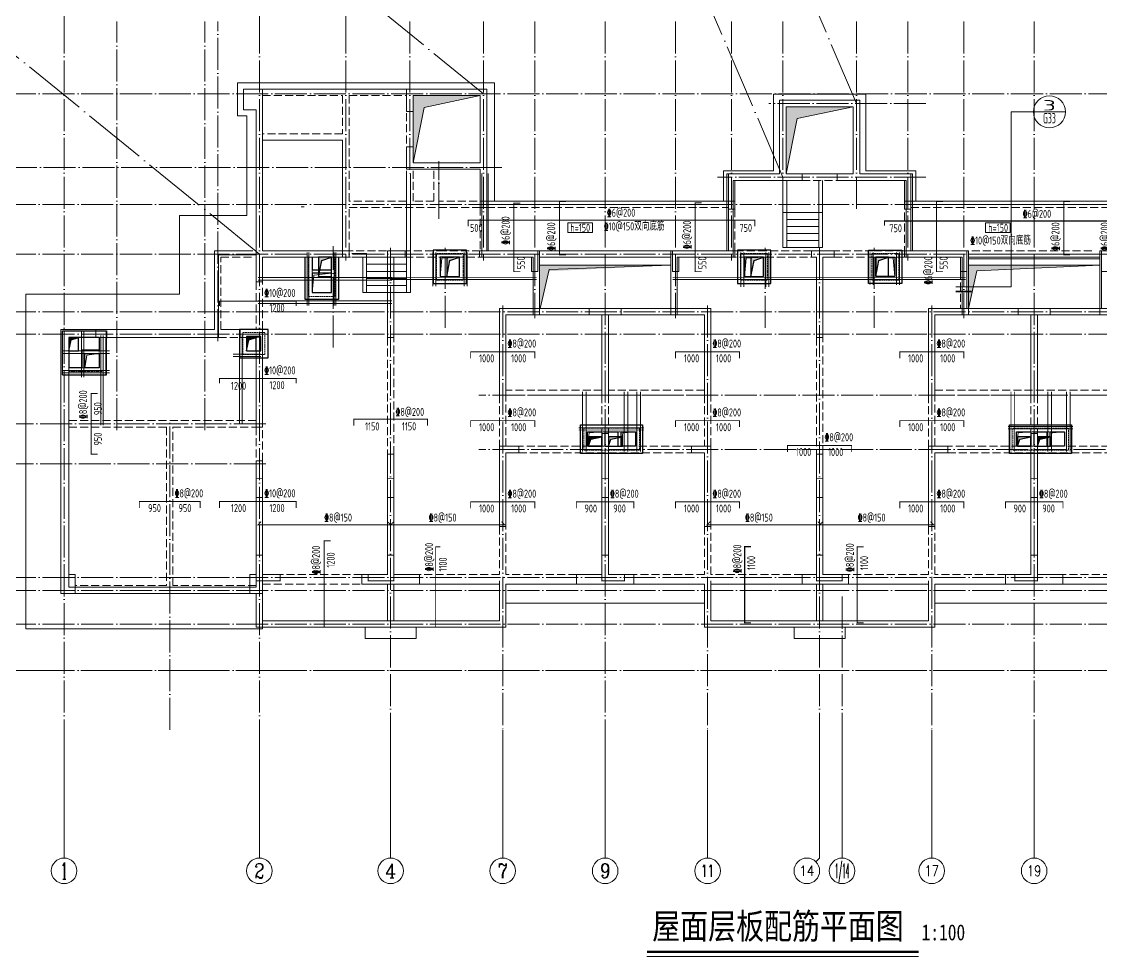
# Model space of a CAD drawing. Extents: x -129922 to 1190196, y -520662 to 139923.
# Drawn here: x 585409 to 619136, y -445235 to -416057 of the extents above; entities that cross this region are included whole.
import ezdxf
from ezdxf.enums import TextEntityAlignment as Align

# ---------------------------------------------------------------- set-up
doc = ezdxf.new("R2010")
doc.units = 0
doc.header["$LTSCALE"] = 1000
doc.header["$MEASUREMENT"] = 0
doc.linetypes.add('DASH', pattern=[0.35, 0.25, -0.1])
doc.linetypes.add('DOTE', pattern=[2.42, 2, -0.2, 0.02, -0.2])
for name, color, linetype, lineweight in [('A-平面-屋面线', 40, 'Continuous', 30), ('A-平面-楼梯电梯、台阶坡道', 2, 'Continuous', 15), ('A-平面-楼梯电梯、台阶坡道$J6-屋面层平面图-4', 2, 'Continuous', 15), ('A-平面-虚线', 8, 'DASH', 15), ('A-标注-轴号', 3, 'Continuous', 15), ('A-标注-轴号文字', 7, 'Continuous', 15), ('A-立面-看线', 8, 'Continuous', 9), ('A-轴线-塔楼', 1, 'DOTE', 9), ('A-轴线-隔墙', 41, 'DOTE', 9), ('S-墙柱-COLU', 50, 'Continuous', 20), ('S-墙柱-WALL', 6, 'Continuous', 20), ('S-大样-DIM', 3, 'Continuous', 20), ('S-板-BEAM', 4, 'DASH', 20), ('S-板-BEAM-CON', 2, 'Continuous', 20), ('S-板-大样索引', 3, 'Continuous', 20), ('S-板-文字', 7, 'Continuous', 20), ('S-板-板厚', 191, 'Continuous', 20), ('S-板-板面填充', 251, 'Continuous', 20), ('S-板-楼板正筋', 107, 'Continuous', 20), ('S-板-楼板正筋文字', 107, 'Continuous', 20), ('S-板-楼板负筋', 1, 'Continuous', 20), ('S-板-楼板负筋文字', 7, 'Continuous', 20), ('S-板-模板线条', 140, 'Continuous', 20), ('S-板-洞口边线', 211, 'Continuous', 20), ('S-轴网-轴线', 1, 'DOTE', 9), ('S-通用-TEXT', 7, 'Continuous', 20)]:
    doc.layers.add(name, color=color, linetype=linetype, lineweight=lineweight)
doc.layers.add('HOLE', color=5, linetype='Continuous')
doc.layers.add('HOLE_HATCH', color=9, linetype='Continuous')
doc.styles.add('_TCH_AXIS', font='COMPLEX.shx', dxfattribs={"bigfont": 'hztxt.shx'})
doc.styles.add('COMPLEX', font='COMPLEX')
doc.styles.add('TSSD_Rein', font='tssdeng.shx', dxfattribs={"width": 0.7, "bigfont": 'hztxt.shx'})
doc.styles.add('黑体', font='', dxfattribs={"width": 0.8})
doc.styles.get('黑体').set_extended_font_data('SimHei')

# ---------------------------------------------------------------- blocks, each defined once
blk = doc.blocks.new('sgfhgfjhg')
at = {"layer": 'S-墙柱-WALL'}
for points in [[(6293713, -1484557), (6293713, -1489927), (6293913, -1489927), (6293913, -1489157), (6296613, -1489157), (6296613, -1488957), (6296513, -1488957), (6296513, -1488957), (6293913, -1488957), (6293913, -1483907), (6293313, -1483907), (6293313, -1484557)], [(6298413, -1484607), (6298613, -1484607), (6298613, -1484107), (6300713, -1484107), (6300713, -1486207), (6298613, -1486207), (6298613, -1485707), (6298413, -1485707), (6298413, -1486407), (6300713, -1486407), (6300713, -1487607), (6300913, -1487607), (6300913, -1483907), (6298413, -1483907)], [(6310063, -1484257), (6310063, -1486557), (6308463, -1486557), (6308463, -1487657), (6308663, -1487657), (6308663, -1486757), (6310763, -1486757), (6310763, -1486557), (6310263, -1486557), (6310263, -1484457), (6312363, -1484457), (6312363, -1486557), (6311863, -1486557), (6311863, -1486757), (6313963, -1486757), (6313963, -1487657), (6314163, -1487657), (6314163, -1486557), (6312563, -1486557), (6312563, -1484257)], [(6298363, -1488957), (6297813, -1488957), (6297813, -1491657), (6298013, -1491657), (6298013, -1489157), (6298363, -1489157)], [(6302313, -1489597), (6302513, -1489597), (6302513, -1488957), (6300688, -1488957), (6300688, -1489157), (6302313, -1489157)], [(6306713, -1489597), (6306913, -1489597), (6306913, -1489157), (6308663, -1489157), (6308663, -1488957), (6306713, -1488957)], [(6311063, -1488957), (6311063, -1489157), (6311213, -1489157), (6311213, -1491657), (6311413, -1491657), (6311413, -1489157), (6311763, -1489157), (6311763, -1488957)], [(6315913, -1489597), (6315713, -1489597), (6315713, -1489157), (6313963, -1489157), (6313963, -1488957), (6315913, -1488957)], [(6320313, -1489597), (6320113, -1489597), (6320113, -1488957), (6321938, -1488957), (6321938, -1489157), (6320313, -1489157)], [(6301313, -1493457), (6301513, -1493457), (6301513, -1490957), (6302563, -1490957), (6302563, -1490757), (6301313, -1490757)], [(6304113, -1490757), (6304113, -1490957), (6304513, -1490957), (6304513, -1493457), (6304713, -1493457), (6304713, -1490957), (6305113, -1490957), (6305113, -1490757)], [(6307713, -1493457), (6307913, -1493457), (6307913, -1490757), (6306663, -1490757), (6306663, -1490957), (6307713, -1490957)], [(6314913, -1493457), (6314713, -1493457), (6314713, -1490757), (6315963, -1490757), (6315963, -1490957), (6314913, -1490957)], [(6318513, -1490757), (6318513, -1490957), (6318113, -1490957), (6318113, -1493457), (6317913, -1493457), (6317913, -1490957), (6317513, -1490957), (6317513, -1490757)], [(6321313, -1493457), (6321113, -1493457), (6321113, -1490957), (6320063, -1490957), (6320063, -1490757), (6321313, -1490757)], [(6288703, -1491407), (6287613, -1491407), (6287613, -1499657), (6288063, -1499657), (6288063, -1499057), (6287863, -1499057), (6287863, -1491657), (6288703, -1491657)], [(6293713, -1494457), (6293913, -1494457), (6293913, -1491407), (6293213, -1491407), (6293213, -1491657), (6293713, -1491657)], [(6304513, -1494657), (6304713, -1494657), (6304713, -1499057), (6305513, -1499057), (6305513, -1499357), (6303713, -1499357), (6303713, -1499057), (6304513, -1499057)], [(6318113, -1494657), (6317913, -1494657), (6317913, -1499057), (6317113, -1499057), (6317113, -1499357), (6318913, -1499357), (6318913, -1499057), (6318113, -1499057)], [(6301313, -1497557), (6301513, -1497557), (6301513, -1495257), (6301913, -1495257), (6301913, -1495057), (6301313, -1495057)], [(6307313, -1495057), (6307313, -1495257), (6307713, -1495257), (6307713, -1497557), (6307913, -1497557), (6307913, -1495057)], [(6315313, -1495057), (6315313, -1495257), (6314913, -1495257), (6314913, -1497557), (6314713, -1497557), (6314713, -1495057)], [(6297813, -1495307), (6297813, -1499057), (6297013, -1499057), (6297013, -1499357), (6298813, -1499357), (6298813, -1499057), (6298013, -1499057), (6298013, -1495307)], [(6311213, -1495307), (6311213, -1499057), (6310763, -1499057), (6310763, -1499357), (6312213, -1499357), (6312213, -1499057), (6311413, -1499057), (6311413, -1495307)], [(6293713, -1495507), (6293713, -1499057), (6293513, -1499057), (6293513, -1499657), (6293913, -1499657), (6293913, -1495507)]]:
    blk.add_lwpolyline(points, close=True, dxfattribs=at)
blk = doc.blocks.new('dsjhgkjhgk')
at = {"layer": 'S-板-BEAM'}
for p, q in [((6594991, -1595604), (6597491, -1595604)), ((6597491, -1595402), (6597491, -1595404)), ((6597491, -1595604), (6597491, -1596804)), ((6597691, -1595404), (6597691, -1595402)), ((6597691, -1595604), (6599491, -1595604)), ((6597691, -1596904), (6597691, -1595604)), ((6599491, -1596154), (6599491, -1597254)), ((6597491, -1596804), (6594991, -1596804)), ((6597691, -1598904), (6597691, -1596904)), ((6599491, -1597954), (6599491, -1598904)), ((6599691, -1598904), (6599691, -1597954)), ((6600341, -1597954), (6600341, -1598904)), ((6600491, -1598904), (6600491, -1597954)), ((6611841, -1598254), (6612941, -1598254)), ((6599491, -1598904), (6597691, -1598904)), ((6600341, -1598904), (6599691, -1598904)), ((6609741, -1598904), (6600491, -1598904)), ((6609741, -1600454), (6609741, -1598904)), ((6615041, -1598904), (6615041, -1600454)), ((6597691, -1599104), (6601791, -1599104)), ((6597691, -1600454), (6597691, -1599104)), ((6601791, -1599104), (6601791, -1600454)), ((6601991, -1599104), (6609541, -1599104)), ((6615241, -1599104), (6621791, -1599104)), ((6593691, -1600654), (6594691, -1600654)), ((6593691, -1602904), (6593691, -1600654)), ((6597491, -1600654), (6598866, -1600654)), ((6598866, -1600454), (6597691, -1600454)), ((6600666, -1600454), (6599441, -1600454)), ((6599441, -1600654), (6600666, -1600654)), ((6601791, -1600454), (6600666, -1600454)), ((6600666, -1600654), (6601991, -1600654)), ((6607741, -1600454), (6603641, -1600454)), ((6609541, -1600654), (6610708, -1600654)), ((6610716, -1600454), (6609741, -1600454)), ((6610708, -1600654), (6612141, -1600654)), ((6612141, -1600454), (6610716, -1600454)), ((6614066, -1600454), (6612841, -1600454)), ((6612841, -1600654), (6614066, -1600654)), ((6615041, -1600454), (6614066, -1600454)), ((6614066, -1600654), (6615241, -1600654)), ((6620891, -1600454), (6617041, -1600454)), ((6616791, -1601094), (6616791, -1602254)), ((6594791, -1601424), (6594791, -1602904)), ((6594991, -1602904), (6594991, -1601424)), ((6603641, -1602454), (6605191, -1602454)), ((6606191, -1602454), (6607741, -1602454)), ((6616791, -1602454), (6618591, -1602454)), ((6619591, -1602454), (6621391, -1602454)), ((6589781, -1603154), (6590466, -1603154)), ((6590466, -1603154), (6594291, -1603154)), ((6598891, -1603154), (6598891, -1606804)), ((6599091, -1606804), (6599091, -1603154)), ((6612291, -1603154), (6612291, -1606804)), ((6612491, -1606804), (6612491, -1603154)), ((6602391, -1604954), (6602391, -1606554)), ((6605591, -1604804), (6602591, -1604804)), ((6602591, -1604954), (6605591, -1604954)), ((6602591, -1606554), (6602591, -1604954)), ((6605591, -1604954), (6605591, -1606154)), ((6608791, -1604804), (6605791, -1604804)), ((6605791, -1604954), (6605791, -1606154)), ((6605791, -1604954), (6608791, -1604954)), ((6608791, -1604954), (6608791, -1606554)), ((6608991, -1606554), (6608991, -1604954)), ((6615791, -1604954), (6615791, -1606554)), ((6622191, -1604804), (6615991, -1604804)), ((6615991, -1604954), (6618991, -1604954)), ((6615991, -1606554), (6615991, -1604954)), ((6618991, -1604954), (6618991, -1606154)), ((6619191, -1604954), (6619191, -1606154)), ((6619191, -1604954), (6622191, -1604954)), ((6594791, -1605754), (6588941, -1605754)), ((6588941, -1605954), (6591991, -1605954)), ((6591991, -1605954), (6591991, -1610904)), ((6592191, -1605954), (6594791, -1605954)), ((6592191, -1610904), (6592191, -1605954)), ((6594791, -1605954), (6594791, -1607004)), ((6594991, -1607004), (6594991, -1605954)), ((6608391, -1606554), (6602991, -1606554)), ((6602991, -1606754), (6608391, -1606754)), ((6621791, -1606554), (6616391, -1606554)), ((6616391, -1606754), (6621791, -1606754)), ((6602391, -1609054), (6602391, -1610554)), ((6602591, -1610554), (6602591, -1609054)), ((6608791, -1609054), (6608791, -1610554)), ((6608991, -1610554), (6608991, -1609054)), ((6615791, -1609054), (6615791, -1610554)), ((6615991, -1610554), (6615991, -1609054)), ((6598091, -1610554), (6594991, -1610554)), ((6602391, -1610554), (6599891, -1610554)), ((6604791, -1610554), (6602591, -1610554)), ((6608791, -1610554), (6606591, -1610554)), ((6611841, -1610554), (6608991, -1610554)), ((6615791, -1610554), (6613291, -1610554)), ((6618191, -1610554), (6615991, -1610554)), ((6622191, -1610554), (6619991, -1610554)), ((6591991, -1610904), (6589141, -1610904)), ((6594791, -1610904), (6592191, -1610904)), ((6594991, -1610854), (6598091, -1610854)), ((6602391, -1610854), (6602391, -1612004))]:
    blk.add_line(p, q, dxfattribs=at)
at = {"layer": 'S-板-BEAM-CON'}
for p, q in [((6597691, -1595402), (6595006, -1595402)), ((6599491, -1595404), (6597491, -1595404)), ((6599691, -1597254), (6599691, -1596154)), ((6594991, -1597004), (6597491, -1597004)), ((6597491, -1597004), (6597491, -1600654)), ((6612941, -1598054), (6611841, -1598054)), ((6621991, -1598904), (6615041, -1598904)), ((6601991, -1600454), (6601991, -1599104)), ((6609541, -1599104), (6609541, -1600454)), ((6615241, -1600454), (6615241, -1599104)), ((6594691, -1600454), (6593491, -1600454)), ((6593491, -1600454), (6593491, -1602904)), ((6603641, -1600654), (6607741, -1600654)), ((6617041, -1600704), (6621141, -1600704)), ((6616991, -1602254), (6616991, -1601094)), ((6621191, -1601094), (6621191, -1602254)), ((6618591, -1602254), (6616991, -1602254)), ((6621191, -1602254), (6619591, -1602254)), ((6590466, -1602904), (6589781, -1602904)), ((6593491, -1602904), (6590466, -1602904)), ((6594291, -1602904), (6593691, -1602904)), ((6598891, -1610854), (6598891, -1612004)), ((6599091, -1612004), (6599091, -1610854)), ((6599891, -1610854), (6602391, -1610854)), ((6602591, -1610854), (6604791, -1610854)), ((6602591, -1612204), (6602591, -1610854)), ((6606591, -1610854), (6608791, -1610854)), ((6608791, -1610854), (6608791, -1612204)), ((6608991, -1610854), (6611841, -1610854)), ((6608991, -1612004), (6608991, -1610854)), ((6612291, -1610854), (6612291, -1612004)), ((6612491, -1612004), (6612491, -1610854)), ((6613291, -1610854), (6615791, -1610854)), ((6615791, -1610854), (6615791, -1612004)), ((6615991, -1610854), (6618191, -1610854)), ((6615991, -1612204), (6615991, -1610854)), ((6619991, -1610854), (6622191, -1610854)), ((6589141, -1611154), (6592091, -1611154)), ((6592091, -1611154), (6594791, -1611154)), ((6594791, -1611154), (6594791, -1612204)), ((6594991, -1612004), (6594991, -1611154)), ((6598891, -1612004), (6594991, -1612004)), ((6602391, -1612004), (6599091, -1612004)), ((6612291, -1612004), (6608991, -1612004)), ((6615791, -1612004), (6612491, -1612004)), ((6594791, -1612204), (6602591, -1612204)), ((6608791, -1612204), (6615991, -1612204))]:
    blk.add_line(p, q, dxfattribs=at)
at = {"layer": 'S-板-模板线条'}
for p, q in [((6601841, -1600654), (6601841, -1598044)), ((6602041, -1598044), (6602041, -1600454)), ((6602041, -1600454), (6602041, -1598054)), ((6609491, -1598054), (6611051, -1598054)), ((6609491, -1600454), (6609491, -1598054)), ((6609691, -1598254), (6611051, -1598254)), ((6609691, -1600654), (6609691, -1598254)), ((6615291, -1598054), (6613731, -1598054)), ((6615091, -1598254), (6613731, -1598254)), ((6615091, -1600654), (6615091, -1598254)), ((6615291, -1600454), (6615291, -1598054)), ((6602041, -1598904), (6609491, -1598904)), ((6615291, -1598904), (6621701, -1598904)), ((6601841, -1599104), (6601841, -1600654)), ((6602041, -1599004), (6609491, -1599004)), ((6615291, -1599004), (6621741, -1599004)), ((6592391, -1599354), (6592391, -1601804)), ((6594501, -1599354), (6592391, -1599354)), ((6593611, -1600574), (6593611, -1603154)), ((6594790, -1600574), (6593611, -1600574)), ((6601841, -1600654), (6603441, -1600654)), ((6601991, -1600454), (6603641, -1600454)), ((6603441, -1600654), (6603441, -1602454)), ((6607741, -1600454), (6603641, -1600454)), ((6603641, -1600454), (6603641, -1602254)), ((6607741, -1600654), (6603641, -1600654)), ((6607741, -1600454), (6609491, -1600454)), ((6607741, -1602254), (6607741, -1600454)), ((6607941, -1600654), (6609691, -1600654)), ((6607941, -1602454), (6607941, -1600654)), ((6616841, -1600654), (6615091, -1600654)), ((6617041, -1600454), (6615291, -1600454)), ((6616841, -1602454), (6616841, -1600654)), ((6617041, -1602254), (6617041, -1600454)), ((6617041, -1600554), (6621141, -1600554)), ((6617041, -1600654), (6621141, -1600654)), ((6621141, -1600454), (6621141, -1602254)), ((6621791, -1600454), (6621141, -1600454)), ((6607741, -1600904), (6603641, -1600904)), ((6617041, -1600904), (6621141, -1600904)), ((6587591, -1601804), (6587591, -1612254)), ((6592391, -1601804), (6587591, -1601804)), ((6603641, -1602254), (6607741, -1602254)), ((6621141, -1602254), (6617041, -1602254)), ((6603441, -1602454), (6607941, -1602454)), ((6621341, -1602454), (6616841, -1602454)), ((6588941, -1603154), (6588941, -1603414)), ((6593611, -1603154), (6588941, -1603154)), ((6588941, -1604274), (6588941, -1610954)), ((6594791, -1610954), (6594791, -1610754)), ((6594991, -1611154), (6594991, -1610754)), ((6602391, -1612004), (6602391, -1610754)), ((6608991, -1612004), (6608991, -1610754)), ((6615791, -1610754), (6615791, -1612004)), ((6588941, -1610954), (6594791, -1610954)), ((6594991, -1611154), (6594991, -1612004)), ((6608791, -1611454), (6602591, -1611454)), ((6602591, -1612204), (6602591, -1611454)), ((6608791, -1612204), (6608791, -1611454)), ((6615991, -1611454), (6615991, -1612204)), ((6622191, -1611454), (6615991, -1611454)), ((6594991, -1612004), (6594991, -1612204)), ((6594991, -1612004), (6602391, -1612004)), ((6615791, -1612004), (6608991, -1612004)), ((6587591, -1612254), (6594991, -1612254)), ((6594991, -1612204), (6602491, -1612204)), ((6602491, -1612204), (6602591, -1612204)), ((6608891, -1612204), (6608791, -1612204)), ((6615991, -1612204), (6608891, -1612204))]:
    blk.add_line(p, q, dxfattribs=at)
for points in [[(6594501, -1599354), (6594501, -1596244), (6594211, -1596244), (6594211, -1595214), (6602231, -1595214), (6602231, -1598904)], [(6609391, -1598904), (6609391, -1597954), (6610951, -1597954), (6610951, -1595564), (6613831, -1595564), (6613831, -1597954), (6615391, -1597954), (6615391, -1598904)], [(6594991, -1612254), (6594991, -1612204)]]:
    blk.add_lwpolyline(points, dxfattribs=at)
for points in [[(6598191, -1612204), (6599791, -1612204), (6599791, -1612554), (6598191, -1612554)], [(6611591, -1612204), (6613191, -1612204), (6613191, -1612554), (6611591, -1612554)]]:
    blk.add_lwpolyline(points, close=True, dxfattribs=at)
blk = doc.blocks.new('_AXISO')
blk.add_circle((0, 0), 0.5)
at = {"layer": 'S-板-文字', "style": 'COMPLEX', "width": 1.041667}
blk.add_attdef('A', text='', height=0.56, dxfattribs=at).set_placement((-0.25, -0.28), (0.25, -0.28), align=Align.FIT)
blk = doc.blocks.new('ZHOUWANG3')
at = {"layer": 'A-标注-轴号'}
for p, q in [((88652, 248942), (88652, 252942)), ((94752, 248942), (94752, 252942)), ((97452, 248942), (97452, 252942)), ((88652, 226834), (88652, 222834)), ((94752, 226834), (94752, 222834)), ((98852, 226834), (98852, 222834)), ((102352, 226834), (102352, 222834)), ((105552, 226834), (105552, 222834)), ((108752, 226834), (108752, 222834)), ((112252, 226834), (112252, 222834)), ((112952, 226834), (112952, 222834)), ((115752, 226834), (115752, 222834)), ((118952, 226834), (118952, 222834)), ((112135, 222716), (112252, 222834))]:
    blk.add_line(p, q, dxfattribs=at)
at = {"layer": 'A-轴线-塔楼', "linetype": 'DOTE', "ltscale": 0.5}
for p, q in [((88652, 248942), (88652, 226834)), ((94752, 248942), (94752, 226834)), ((97452, 248942), (97452, 241486)), ((99452, 248942), (99452, 244136)), ((101752, 248942), (101752, 241486)), ((103352, 248942), (103352, 239686)), ((105552, 248942), (105552, 226834)), ((107752, 248942), (107752, 239686)), ((109502, 248942), (109502, 241486)), ((111102, 248942), (111102, 242986)), ((113402, 248942), (113402, 243076)), ((115002, 248942), (115002, 241486)), ((116752, 248942), (116752, 239686)), ((118952, 248942), (118952, 226834)), ((139798, 246686), (85362, 246686)), ((115570, 246386), (110660, 246386)), ((102322, 244386), (85362, 244386)), ((115570, 244086), (109062, 244086)), ((139798, 243236), (85362, 243236)), ((98852, 241886), (98852, 226834)), ((112252, 241886), (112252, 226834)), ((139798, 241686), (85362, 241686)), ((139798, 239886), (85362, 239886)), ((102352, 240086), (102352, 226834)), ((108752, 240086), (108752, 226834)), ((115752, 240086), (115752, 226834)), ((139798, 239186), (85362, 239186)), ((122394, 235586), (101608, 235586)), ((139798, 231586), (85362, 231586)), ((112952, 230993), (112952, 226834)), ((139798, 228686), (85362, 228686))]:
    blk.add_line(p, q, dxfattribs=at)
at = {"layer": 'A-轴线-隔墙', "ltscale": 0.5}
for p, q in [((90302, 236186), (90302, 248942)), ((93052, 236186), (93052, 248942)), ((93452, 238966), (93452, 248942)), ((100352, 242784), (100352, 244586)), ((97052, 238770), (97052, 241936)), ((100552, 239386), (100552, 241886)), ((110552, 239386), (110552, 241886)), ((113952, 239386), (113952, 241886)), ((122394, 237286), (101608, 237286)), ((91952, 226834), (91952, 236486)), ((94952, 236386), (85362, 236386)), ((94952, 235136), (85362, 235136)), ((139798, 231186), (85362, 231186)), ((139798, 230136), (85362, 230136))]:
    blk.add_line(p, q, dxfattribs=at)
at = {"layer": 'A-标注-轴号'}
ref = blk.add_blockref('_AXISO', (88652, 222434), dxfattribs=dict(at, xscale=800, yscale=800, zscale=800))
ref.add_attrib('A', '1', dxfattribs={"layer": 'A-标注-轴号文字', "height": 515, "style": '_TCH_AXIS'}).set_placement((88542, 222176), (88762, 222176), align=Align.FIT)
ref = blk.add_blockref('_AXISO', (94752, 222434), dxfattribs=dict(at, xscale=800, yscale=800, zscale=800))
ref.add_attrib('A', '2', dxfattribs={"layer": 'A-标注-轴号文字', "height": 466, "style": '_TCH_AXIS'}).set_placement((94597, 222201), (94907, 222201), align=Align.FIT)
ref = blk.add_blockref('_AXISO', (98852, 222434), dxfattribs=dict(at, xscale=800, yscale=800, zscale=800))
ref.add_attrib('A', '4', dxfattribs={"layer": 'A-标注-轴号文字', "height": 445, "style": '_TCH_AXIS'}).set_placement((98682, 222211), (99022, 222211), align=Align.FIT)
ref = blk.add_blockref('_AXISO', (102352, 222434), dxfattribs=dict(at, xscale=800, yscale=800, zscale=800))
ref.add_attrib('A', '7', dxfattribs={"layer": 'A-标注-轴号文字', "height": 466, "style": '_TCH_AXIS'}).set_placement((102197, 222201), (102507, 222201), align=Align.FIT)
ref = blk.add_blockref('_AXISO', (105552, 222434), dxfattribs=dict(at, xscale=800, yscale=800, zscale=800))
ref.add_attrib('A', '9', dxfattribs={"layer": 'A-标注-轴号文字', "height": 466, "style": '_TCH_AXIS'}).set_placement((105397, 222201), (105707, 222201), align=Align.FIT)
ref = blk.add_blockref('_AXISO', (108752, 222434), dxfattribs=dict(at, xscale=800, yscale=800, zscale=800))
ref.add_attrib('A', '11', dxfattribs={"layer": 'A-标注-轴号文字', "height": 368.8, "style": '_TCH_AXIS'}).set_placement((108541, 222249), (108963, 222249), align=Align.FIT)
ref = blk.add_blockref('_AXISO', (111852, 222434), dxfattribs=dict(at, xscale=800, yscale=800, zscale=800))
ref.add_attrib('A', '14', dxfattribs={"layer": 'A-标注-轴号文字', "height": 314.1, "style": '_TCH_AXIS'}).set_placement((111620, 222277), (112084, 222277), align=Align.FIT)
ref = blk.add_blockref('_AXISO', (112952, 222434), dxfattribs=dict(at, xscale=800, yscale=800, zscale=800))
ref.add_attrib('A', '1/14', dxfattribs={"layer": 'A-标注-轴号文字', "height": 452.5, "style": '_TCH_AXIS', "width": 0.308824}).set_placement((112726, 222207), (113178, 222207), align=Align.FIT)
ref = blk.add_blockref('_AXISO', (115752, 222434), dxfattribs=dict(at, xscale=800, yscale=800, zscale=800))
ref.add_attrib('A', '17', dxfattribs={"layer": 'A-标注-轴号文字', "height": 328.4, "style": '_TCH_AXIS'}).set_placement((115525, 222269), (115979, 222269), align=Align.FIT)
ref = blk.add_blockref('_AXISO', (118952, 222434), dxfattribs=dict(at, xscale=800, yscale=800, zscale=800))
ref.add_attrib('A', '19', dxfattribs={"layer": 'A-标注-轴号文字', "height": 328.4, "style": '_TCH_AXIS'}).set_placement((118725, 222269), (119179, 222269), align=Align.FIT)
blk = doc.blocks.new('sgjhfgjhgj')
at = {"layer": 'HOLE_HATCH', "ltscale": 0.5}
for points in [[(268519, 605212), (268919, 605212), (268619, 605112), (268519, 604612)], [(272519, 605212), (272919, 605212), (272619, 605112), (272519, 604612)], [(282019, 605212), (282419, 605212), (282119, 605112), (282019, 604612)], [(285919, 605212), (286319, 605212), (286019, 605112), (285919, 604612)], [(260719, 602712), (261019, 602712), (260794, 602637), (260719, 602292)], [(266269, 602712), (266569, 602712), (266344, 602637), (266269, 602292)], [(276948, 599612), (277368, 599612), (277023, 599537), (276948, 599312)], [(277569, 599612), (278014, 599612), (277644, 599537), (277569, 599312)], [(290348, 599612), (290769, 599612), (290423, 599537), (290348, 599312)], [(290969, 599612), (291381, 599612), (291044, 599537), (290969, 599312)]]:
    blk.add_hatch(color=256, dxfattribs=at).paths.add_polyline_path(points)
at = {"layer": 'HOLE', "ltscale": 0.5}
for points in [[(268519, 604612), (268919, 604612), (268919, 605212), (268519, 605212)], [(272519, 604612), (272919, 604612), (272919, 605212), (272519, 605212)], [(282019, 604612), (282419, 604612), (282419, 605212), (282019, 605212)], [(285919, 604612), (286319, 604612), (286319, 605212), (285919, 605212)], [(260719, 602292), (261019, 602292), (261019, 602712), (260719, 602712)], [(266269, 602292), (266569, 602292), (266569, 602712), (266269, 602712)], [(276948, 599312), (277368, 599312), (277368, 599612), (276948, 599612)], [(277569, 599312), (278014, 599312), (278014, 599612), (277569, 599612)], [(290348, 599312), (290769, 599312), (290769, 599612), (290348, 599612)], [(290969, 599312), (291381, 599312), (291381, 599612), (290969, 599612)]]:
    blk.add_lwpolyline(points, close=True, dxfattribs=at)
for points in [[(268519, 604612), (268619, 605112), (268919, 605212)], [(272519, 604612), (272619, 605112), (272919, 605212)], [(282019, 604612), (282119, 605112), (282419, 605212)], [(285919, 604612), (286019, 605112), (286319, 605212)], [(260719, 602292), (260794, 602637), (261019, 602712)], [(266269, 602292), (266344, 602637), (266569, 602712)], [(276948, 599312), (277023, 599537), (277368, 599612)], [(277569, 599312), (277644, 599537), (278014, 599612)], [(290348, 599312), (290423, 599537), (290769, 599612)], [(290969, 599312), (291044, 599537), (291381, 599612)]]:
    blk.add_lwpolyline(points, dxfattribs=at)
blk = doc.blocks.new('FD6')
at = {"layer": 'A-平面-屋面线'}
for p, q in [((737450, 640921), (737450, 640521)), ((737670, 641121), (737670, 640901)), ((737670, 639751), (737670, 640901)), ((737450, 640521), (736900, 640521)), ((736900, 640521), (736900, 639971)), ((737000, 640421), (737450, 640421)), ((737000, 639971), (737000, 640421)), ((737450, 640421), (737450, 639971)), ((736900, 639971), (736500, 639971)), ((737450, 639971), (737000, 639971)), ((736300, 639751), (737670, 639751))]:
    blk.add_line(p, q, dxfattribs=at)
for points in [[(736300, 639751), (736300, 641121), (737670, 641121)], [(737450, 640921), (736500, 640921), (736500, 639971)]]:
    blk.add_lwpolyline(points, dxfattribs=at)
at = {"layer": 'A-平面-虚线', "linetype": 'DASH', "ltscale": 0.2}
for p, q in [((737450, 639971), (737450, 640921)), ((737570, 639851), (737570, 640921)), ((736500, 639971), (737450, 639971)), ((736500, 639851), (737570, 639851))]:
    blk.add_line(p, q, dxfattribs=at)
blk.add_lwpolyline([(736800, 640501), (736500, 640501), (736500, 640921), (736800, 640921)], close=True, dxfattribs=at)
for points in [[(737570, 640921), (737450, 640921)], [(736500, 639851), (736500, 639751)]]:
    blk.add_lwpolyline(points, dxfattribs=at)
at = {"layer": 'A-立面-看线'}
blk.add_lwpolyline([(737000, 639971), (737059, 640369), (737450, 640421)], dxfattribs=at)
blk = doc.blocks.new('A$C1FD31F5A')
at = {"layer": 'S-板-大样索引'}
for p, q in [((18678, -509), (19376, -509)), ((18678, -5970), (18678, -509)), ((20376, -509), (19376, -509)), ((16950, -5970), (18678, -5970))]:
    blk.add_line(p, q, dxfattribs=at)
at = {"layer": 'S-板-大样索引', "const_width": 50}
blk.add_lwpolyline([(16950, -6120), (17450, -6120)], dxfattribs=at)
at = {"layer": 'S-板-大样索引'}
blk.add_circle((19876, -509), 500, dxfattribs=at)
at = {"layer": 'S-板-大样索引', "color": 7, "style": 'TSSD_Rein'}
for s, width, p, p2 in [('3', 2.321429, (19675, -469), (20077, -469)), ('G33', 0.590909, (19675, -871), (20077, -871))]:
    blk.add_text(s, height=322, dxfattribs=dict(at, width=width)).set_placement(p, p2, align=Align.FIT)
blk = doc.blocks.new('FD2')
at = {"layer": 'A-平面-屋面线', "ltscale": 0.2}
for points in [[(335694, 730530), (336584, 730530), (336584, 731420), (335694, 731420)], [(335914, 730750), (336364, 730750), (336364, 731200), (335914, 731200)]]:
    blk.add_lwpolyline(points, close=True, dxfattribs=at)
at = {"layer": 'A-平面-虚线', "ltscale": 0.2}
for points in [[(335794, 730630), (336484, 730630), (336484, 731320), (335794, 731320)], [(335914, 730750), (336364, 730750), (336364, 731200), (335914, 731200)]]:
    blk.add_lwpolyline(points, close=True, dxfattribs=at)
at = {"layer": 'A-立面-看线'}
blk.add_lwpolyline([(335914, 730750), (335964, 731175), (336364, 731200)], dxfattribs=at)
blk.add_lwpolyline([(335944, 730750), (336364, 730750), (336364, 731050), (335944, 731050)], close=True, dxfattribs=at)
blk = doc.blocks.new('FD1')
at = {"layer": 'A-平面-屋面线', "ltscale": 0.2}
for points in [[(739026, 652742), (740066, 652742), (740066, 653782), (739026, 653782)], [(739246, 652962), (739846, 652962), (739846, 653562), (739246, 653562)]]:
    blk.add_lwpolyline(points, close=True, dxfattribs=at)
at = {"layer": 'A-平面-虚线', "ltscale": 0.2}
for points in [[(739126, 652842), (739966, 652842), (739966, 653682), (739126, 653682)], [(739246, 652962), (739846, 652962), (739846, 653562), (739246, 653562)]]:
    blk.add_lwpolyline(points, close=True, dxfattribs=at)
at = {"layer": 'A-立面-看线'}
blk.add_lwpolyline([(739246, 652962), (739296, 653537), (739846, 653562)], dxfattribs=at)
blk.add_lwpolyline([(739446, 652962), (739846, 652962), (739846, 653562), (739446, 653562)], close=True, dxfattribs=at)
blk = doc.blocks.new('FD3')
at = {"layer": 'A-平面-屋面线'}
for p, q in [((775208, 667409), (775208, 668729)), ((775428, 668729), (775428, 668329)), ((776028, 668329), (776028, 668709)), ((776248, 668729), (776248, 667409)), ((776028, 668329), (775428, 668329)), ((776248, 667409), (775208, 667409))]:
    blk.add_line(p, q, dxfattribs=at)
blk.add_lwpolyline([(775428, 668229), (775428, 667629), (776028, 667629), (776028, 668229)], close=True, dxfattribs=at)
at = {"layer": 'A-平面-虚线', "linetype": 'DASH', "ltscale": 0.2}
for p, q in [((775308, 668726), (775308, 667509)), ((775428, 668729), (775428, 667629)), ((776028, 667629), (776028, 668709)), ((776148, 667509), (776148, 668729)), ((775308, 667509), (776148, 667509)), ((775428, 667629), (776028, 667629))]:
    blk.add_line(p, q, dxfattribs=at)
blk.add_lwpolyline([(775628, 668129), (775628, 668729), (776028, 668729), (776028, 668129)], close=True, dxfattribs=at)
at = {"layer": 'A-立面-看线'}
blk.add_lwpolyline([(776028, 668229), (775480, 668169), (775428, 667629)], dxfattribs=at)
blk = doc.blocks.new('FD5')
at = {"layer": 'A-平面-屋面线'}
for p, q in [((749151, 646872), (749151, 647322)), ((749151, 647322), (749551, 647322)), ((749551, 647322), (749551, 646872)), ((749151, 646872), (749551, 646872))]:
    blk.add_line(p, q, dxfattribs=at)
at = {"layer": 'A-平面-屋面线', "ltscale": 0.2}
blk.add_lwpolyline([(748381, 647542), (750321, 647542), (750321, 646652), (748381, 646652)], close=True, dxfattribs=at)
at = {"layer": 'A-平面-屋面线'}
for points in [[(748601, 647322), (749051, 647322), (749051, 646872), (748601, 646872)], [(749651, 647322), (750101, 647322), (750101, 646872), (749651, 646872)]]:
    blk.add_lwpolyline(points, close=True, dxfattribs=at)
at = {"layer": 'A-平面-虚线', "ltscale": 0.2}
for points in [[(748481, 647442), (750221, 647442), (750221, 646752), (748481, 646752)], [(748601, 647322), (750101, 647322), (750101, 646872), (748601, 646872)], [(749696, 647172), (749251, 647172), (749251, 646872), (749696, 646872)]]:
    blk.add_lwpolyline(points, close=True, dxfattribs=at)
at = {"layer": 'A-立面-看线'}
for points in [[(748601, 646872), (748651, 647297), (749051, 647322)], [(749651, 646872), (749701, 647297), (750101, 647322)]]:
    blk.add_lwpolyline(points, dxfattribs=at)
blk.add_lwpolyline([(748606, 647172), (749051, 647172), (749051, 646872), (748606, 646872)], close=True, dxfattribs=at)

msp = doc.modelspace()

# ---------------------------------------------------------------- hatches: boundary and pattern name
at = {"layer": 'S-板-板面填充'}
h = msp.add_hatch(color=256, dxfattribs=at)
h.dxf.hatch_style = 1
h.paths.add_polyline_path([(599736.2, -418362.6), (597636.2, -418362.6), (597636.2, -420462.6), (597981.6, -418733.1)])
h = msp.add_hatch(color=256, dxfattribs=at)
h.dxf.hatch_style = 1
h.paths.add_polyline_path([(611386.2, -418712.6), (609286.2, -418712.6), (609286.2, -420812.6), (609631.6, -419083.1)])
h = msp.add_hatch(color=256, dxfattribs=at)
h.dxf.hatch_style = 1
h.paths.add_polyline_path([(605686.2, -423662.6), (601586.2, -423662.6), (601604.4, -425012.6), (601886.7, -423847.9)])
h = msp.add_hatch(color=256, dxfattribs=at)
h.dxf.hatch_style = 1
h.paths.add_polyline_path([(619086.2, -423662.6), (614977.1, -423657.7), (614986.2, -425012.6), (615240.5, -423834.5)])

# ---------------------------------------------------------------- linework, layer by layer
at = {"layer": 'A-平面-楼梯电梯、台阶坡道'}
for points in [[(597436.2, -423412.6), (597436.2, -423412.6), (597436.2, -420802.6)], [(597556.2, -423412.6), (597556.2, -423412.6), (597556.2, -420802.6)], [(595726.2, -423412.6), (596186.2, -423412.6), (596186.2, -423292.6), (595726.2, -423292.6)], [(596066.2, -424512.6), (596066.2, -423412.6)], [(596186.2, -424512.6), (596186.2, -423412.6)], [(597436.2, -423412.6), (596186.2, -423412.6)], [(597556.2, -423412.6), (597556.2, -424512.6), (597436.2, -424512.6)], [(597436.2, -423412.6), (597436.2, -424512.6)], [(597436.2, -423412.6), (597556.2, -423412.6)], [(597436.2, -423632.6), (596186.2, -423632.6)], [(597436.2, -423852.6), (596186.2, -423852.6)], [(597436.2, -424072.6), (596186.2, -424072.6)], [(596186.2, -424512.6), (596066.2, -424512.6)], [(597436.2, -424292.6), (596186.2, -424292.6)], [(597436.2, -424512.6), (596186.2, -424512.6)]]:
    msp.add_lwpolyline(points, dxfattribs=at)
at = {"layer": 'A-平面-楼梯电梯、台阶坡道', "elevation": 0}
for points in [[(609186.2, -421012.6), (609186.2, -423112.6), (609306.2, -423112.6), (609306.2, -421012.6)], [(610426.2, -421012.6), (610426.2, -423112.6), (610306.2, -423112.6), (610306.2, -421012.6)], [(610426.2, -422012.6), (609186.2, -422012.6)], [(610306.2, -422232.6), (609306.2, -422232.6)], [(610306.2, -422452.6), (609306.2, -422452.6)], [(610306.2, -422672.6), (609306.2, -422672.6)], [(610306.2, -422892.6), (609306.2, -422892.6)], [(610306.2, -423112.6), (609306.2, -423112.6)]]:
    msp.add_lwpolyline(points, dxfattribs=at)
at = {"layer": 'A-平面-楼梯电梯、台阶坡道$J6-屋面层平面图-4'}
msp.add_line((594136.2, -421842.6), (594236.2, -421842.6), dxfattribs=at)
at = {"layer": 'S-墙柱-COLU', "const_width": 30}
for points in [[(592736.2, -430312.6), (592936.2, -430312.6), (592936.2, -430912.6), (592736.2, -430912.6)], [(596836.2, -430312.6), (597036.2, -430312.6), (597036.2, -430912.6), (596836.2, -430912.6)], [(603536.2, -430312.6), (603736.2, -430312.6), (603736.2, -430912.6), (603536.2, -430912.6)], [(610236.2, -430312.6), (610436.2, -430312.6), (610436.2, -430912.6), (610236.2, -430912.6)], [(617136.2, -430312.6), (616936.2, -430312.6), (616936.2, -430912.6), (617136.2, -430912.6)], [(592736.2, -433512.6), (592736.2, -432712.6), (592936.2, -432712.6), (592936.2, -433312.6), (593486.2, -433312.6), (593486.2, -433512.6)], [(597036.2, -433512.6), (597036.2, -432712.6), (596836.2, -432712.6), (596836.2, -433312.6), (596236.2, -433312.6), (596236.2, -433512.6)], [(603536.2, -433512.6), (603536.2, -432712.6), (603736.2, -432712.6), (603736.2, -433312.6), (604236.2, -433312.6), (604236.2, -433512.6)], [(610236.2, -433512.6), (610236.2, -432712.6), (610436.2, -432712.6), (610436.2, -433312.6), (611036.2, -433312.6), (611036.2, -433512.6)], [(617136.2, -433512.6), (617136.2, -432712.6), (616936.2, -432712.6), (616936.2, -433312.6), (616436.2, -433312.6), (616436.2, -433512.6)]]:
    msp.add_lwpolyline(points, close=True, dxfattribs=at)
at = {"layer": 'S-板-板厚'}
for points in [[(603236.4, -422334.4), (602466.1, -422334.4), (602466.1, -422644.6), (603236.4, -422644.6)], [(616290.2, -422334.4), (615519.9, -422334.4), (615519.9, -422644.6), (616290.2, -422644.6)]]:
    msp.add_lwpolyline(points, close=True, dxfattribs=at)
at = {"layer": 'S-板-楼板正筋', "const_width": 30}
for points in [[(594327.6, -423260.1), (594327.6, -424919.9)], [(594383.1, -423260.1), (594383.1, -424919.9)], [(595172.1, -423260.1), (595172.1, -424919.9)], [(595227.6, -423260.1), (595227.6, -424919.9)], [(598252.2, -423255.1), (598252.2, -424321.4)], [(598346.7, -423255.1), (598346.7, -424321.4)], [(599231.1, -423255.1), (599231.1, -424321.4)], [(599325.6, -423255.1), (599325.6, -424321.4)], [(607874.8, -423255.1), (607874.8, -424343.9)], [(607969.3, -423255.1), (607969.3, -424343.9)], [(608658.1, -423255.1), (608658.1, -424343.9)], [(608752.6, -423255.1), (608752.6, -424343.9)], [(611908.9, -423255.1), (611908.9, -424282.6)], [(612003.4, -423255.1), (612003.4, -424282.6)], [(612735.3, -423255.1), (612735.3, -424282.6)], [(612829.8, -423255.1), (612829.8, -424282.6)], [(596983, -424047.6), (592793.1, -424047.6)], [(596983, -424125.6), (592793.1, -424125.6)], [(596920.7, -424039.1), (601495.1, -424039.1)], [(596920.7, -424106.6), (601495.1, -424106.6)], [(610311.4, -424039.1), (605749.7, -424039.1)], [(610311.4, -424106.6), (605749.7, -424106.6)], [(610304.6, -424039.1), (614898, -424039.1)], [(610304.6, -424106.6), (614898, -424106.6)], [(596983, -424776.5), (592793.1, -424776.5)], [(596983, -424854.5), (592793.1, -424854.5)], [(587277.2, -427164.1), (587277.2, -425712.5)], [(587353.2, -427164.1), (587353.2, -425712.5)], [(587880.3, -425847.1), (587880.3, -428658.9)], [(587956.8, -425847.1), (587956.8, -428658.9)], [(592217.6, -425847.1), (592217.6, -428594.5)], [(592294.1, -425847.1), (592294.1, -428594.5)], [(588155.1, -426336.8), (586703.6, -426336.8)], [(588155.1, -426412.8), (586703.6, -426412.8)], [(592889.1, -426435.7), (592007.8, -426435.7)], [(592889.1, -426511.7), (592007.8, -426511.7)], [(588155.1, -426945.6), (586703.6, -426945.6)], [(588155.1, -427021.6), (586703.6, -427021.6)], [(602928.9, -429485.1), (602928.9, -427605.1)], [(603043.9, -429485.1), (603043.9, -427605.1)], [(604226, -429485.1), (604226, -427605.1)], [(604341, -429485.1), (604341, -427605.1)], [(604622.5, -429485.1), (604622.5, -427605.1)], [(604737.5, -429485.1), (604737.5, -427605.1)], [(616312.3, -429485.1), (616312.3, -427605.1)], [(616427.3, -429485.1), (616427.3, -427605.1)], [(617460.8, -429485.1), (617460.8, -427605.1)], [(617575.8, -429485.1), (617575.8, -427605.1)], [(618042.1, -429485.1), (618042.1, -427605.1)], [(618157.1, -429485.1), (618157.1, -427605.1)], [(604853.9, -428739), (602805.9, -428739)], [(604853.9, -428804.5), (602805.9, -428804.5)], [(616217, -428698.8), (618244.8, -428698.8)], [(616217, -428764.3), (618244.8, -428764.3)], [(592892.3, -431662.5), (592786.2, -431768.6), (596936.2, -431768.6), (596830.1, -431662.5)], [(597042.3, -431662.5), (596936.2, -431768.6), (600504.4, -431768.6), (600398.4, -431662.5)], [(606921.6, -431662.5), (606815.5, -431768.6), (610383.8, -431768.6), (610277.7, -431662.5)], [(610442.3, -431662.5), (610336.2, -431768.6), (613904.4, -431768.6), (613798.4, -431662.5)]]:
    msp.add_lwpolyline(points, dxfattribs=at)
at = {"layer": 'S-板-楼板负筋'}
for points, const_width in [([(600984.1, -423862.6), (600784.1, -423862.6), (600784.1, -421724.2), (600984.1, -421724.2)], 30), ([(602408.5, -423340.7), (602208.5, -423340.7), (602208.5, -421667.4), (602408.5, -421667.4)], 30), ([(606650.1, -423862.6), (606450.1, -423862.6), (606450.1, -421709.6), (606650.1, -421709.6)], 30), ([(614186.2, -423862.6), (613986.2, -423862.6), (613986.2, -421667.4), (614186.2, -421667.4)], 30), ([(618158.5, -423340.7), (617958.5, -423340.7), (617958.5, -421667.4), (618158.5, -421667.4)], 30), ([(599361.2, -422452.1), (599361.2, -422252.1), (608311.2, -422252.1), (608311.2, -422452.1)], 30), ([(612361.2, -422431.3), (612361.2, -422281.3), (620311.2, -422281.3), (620311.2, -422431.3)], 35), ([(591586.2, -424933.9), (591586.2, -424783.9), (593986.2, -424783.9), (593986.2, -424933.9)], 30), ([(599436.2, -426562.6), (599436.2, -426362.6), (601436.2, -426362.6), (601436.2, -426562.6)], 30), ([(605836.2, -426562.6), (605836.2, -426362.6), (607836.2, -426362.6), (607836.2, -426562.6)], 30), ([(612836.2, -426562.6), (612836.2, -426362.6), (614836.2, -426362.6), (614836.2, -426562.6)], 30), ([(591586.2, -427350.1), (591586.2, -427200.1), (593986.2, -427200.1), (593986.2, -427350.1)], 30), ([(587786.2, -429562.6), (587586.2, -429562.6), (587586.2, -427662.6), (587786.2, -427662.6)], 30), ([(595786.2, -428670.1), (595786.2, -428470.1), (598086.2, -428470.1), (598086.2, -428670.1)], 30), ([(599436.2, -428712.6), (599436.2, -428512.6), (601436.2, -428512.6), (601436.2, -428712.6)], 30), ([(605836.2, -428712.6), (605836.2, -428512.6), (607836.2, -428512.6), (607836.2, -428712.6)], 30), ([(612836.2, -428712.6), (612836.2, -428512.6), (614836.2, -428512.6), (614836.2, -428712.6)], 30), ([(609336.2, -429487.6), (609336.2, -429287.6), (611336.2, -429287.6), (611336.2, -429487.6)], 30), ([(589086.2, -431237.6), (589086.2, -431037.6), (590986.2, -431037.6), (590986.2, -431237.6)], 30), ([(591586.2, -431237.6), (591586.2, -431037.6), (593986.2, -431037.6), (593986.2, -431237.6)], 30), ([(599436.2, -431249.1), (599436.2, -431049.1), (601436.2, -431049.1), (601436.2, -431249.1)], 30), ([(602736.2, -431249.1), (602736.2, -431049.1), (604536.2, -431049.1), (604536.2, -431249.1)], 30), ([(605836.2, -431249.1), (605836.2, -431049.1), (607836.2, -431049.1), (607836.2, -431249.1)], 30), ([(612836.2, -431249.1), (612836.2, -431049.1), (614836.2, -431049.1), (614836.2, -431249.1)], 30), ([(616136.2, -431249.1), (616136.2, -431049.1), (617936.2, -431049.1), (617936.2, -431249.1)], 30), ([(595061.2, -434962.1), (594861.2, -434962.1), (594861.2, -432262.6), (595061.2, -432262.6)], 30), ([(598492.5, -434963), (598342.5, -434963), (598342.5, -432452.6), (598492.5, -432452.6)], 30), ([(608194.5, -434821.2), (607994.5, -434821.2), (607994.5, -432447.6), (608194.5, -432447.6)], 35), ([(611706.6, -434820.9), (611506.6, -434820.9), (611506.6, -432447.6), (611706.6, -432447.6)], 30)]:
    msp.add_lwpolyline(points, dxfattribs=dict(at, const_width=const_width))
at = {"layer": 'S-板-模板线条'}
for points in [[(605596.2, -423662.6), (601586.2, -423662.6)], [(615076.2, -423662.6), (618996.2, -423662.6)]]:
    msp.add_lwpolyline(points, dxfattribs=at)
at = {"layer": 'S-板-洞口边线'}
for points in [[(599736.2, -418362.6), (597636.2, -418362.6), (597636.2, -420462.6), (597981.6, -418733.1)], [(611386.2, -418712.6), (609286.2, -418712.6), (609286.2, -420812.6), (609631.6, -419083.1)]]:
    msp.add_lwpolyline(points, close=True, dxfattribs=at)
for points in [[(601604.4, -425012.6), (601886.7, -423797.9), (605686.2, -423662.6)], [(614986.2, -425012.6), (615240.5, -423834.5), (619086.2, -423662.6)]]:
    msp.add_lwpolyline(points, dxfattribs=at)
at = {"layer": 'S-轴网-轴线'}
for points in [[(611486.2, -418612.6), (605798.1, -405308.8)], [(599836.2, -418312.6), (584005.6, -405438.1)], [(609186.2, -420912.6), (603498.1, -407608.8)], [(592836.2, -423312.6), (577005.6, -410438.1)], [(582417.8, -436312.6), (639232.7, -436312.6)]]:
    msp.add_lwpolyline(points, dxfattribs=at)
at = {"layer": 'S-通用-TEXT', "const_width": 70}
msp.add_lwpolyline([(604943, -445095), (613423.4, -445095)], dxfattribs=at)
at = {"layer": 'S-通用-TEXT'}
msp.add_lwpolyline([(604943, -445235), (613423.4, -445235)], dxfattribs=at)

# ---------------------------------------------------------------- block references
for name, p in [('ZHOUWANG3', (498084.3, -664999)), ('sgfhgfjhg', (-5700976.5, 1065744.1)), ('FD1', (-140760, -1076974.1)), ('FD1', (-131260, -1076974.1)), ('sgjhfgjhgj', (326167.6, -1028624.7)), ('sgjhfgjhgj', (326167.6, -1028624.7)), ('FD3', (-180941.7, -1092141.1)), ('FD6', (-149617, -1066833.8)), ('FD6', (-149613.5, -1066833.8)), ('FD5', (-145515.1, -1076184.9)), ('FD5', (-132115.4, -1076184.9))]:
    msp.add_blockref(name, p)
at = {"xscale": -1}
msp.add_blockref('FD1', (1351932.5, -1076974.1), dxfattribs=at)
at = {"rotation": 270}
msp.add_blockref('FD2', (-138314, -89968.6), dxfattribs=at)
at = {"layer": 'S-大样-DIM'}
msp.add_blockref('dsjhgkjhgk', (-6002054.4, 1177241.6), dxfattribs=at)
at = {"layer": 'S-板-BEAM-CON', "ltscale": 0.2}
msp.add_blockref('A$C1FD31F5A', (597636.2, -418362.6), dxfattribs=at)

# ---------------------------------------------------------------- texts
at = {"layer": 'S-板-板厚', "style": 'TSSD_Rein', "width": 0.7}
for p in [(602857.3, -422490.9), (615911.1, -422490.9)]:
    msp.add_text('h=150', height=250, dxfattribs=at).set_placement(p, align=Align.MIDDLE)
at = {"layer": 'S-板-楼板正筋文字', "style": 'TSSD_Rein', "width": 0.7}
for p in [(603595.6, -422574.1), (615040.6, -423015.1)]:
    msp.add_text('\x8410@150双向底筋', height=250, dxfattribs=at).set_placement(p)
at = {"layer": 'S-板-楼板正筋文字', "linetype": 'Continuous', "style": 'TSSD_Rein', "width": 0.7}
for p in [(594861.2, -431662.8), (598125.9, -431662.8), (608005.2, -431662.8), (611525.9, -431662.8)]:
    msp.add_text('\x848@150', height=250, dxfattribs=at).set_placement(p)
at = {"layer": 'S-板-楼板负筋文字', "linetype": 'Continuous', "style": 'TSSD_Rein', "width": 0.7}
for s, p in [('\x846@200', (603690.4, -422146.3)), ('\x8410@200', (592988.7, -424652.4)), ('\x848@200', (600588.7, -426231.1)), ('\x848@200', (606988.7, -426231.1)), ('\x848@200', (613988.7, -426231.1)), ('\x8410@200', (592988.7, -427068.6)), ('\x848@200', (597088.7, -428364.3)), ('\x848@200', (600588.7, -428381.1)), ('\x848@200', (606988.7, -428381.1)), ('\x848@200', (613988.7, -428381.1)), ('\x848@200', (610488.7, -429156.1)), ('\x848@200', (590188.7, -430906.1)), ('\x8410@200', (592988.7, -430906.1)), ('\x848@200', (600588.7, -430917.6)), ('\x848@200', (603788.7, -430917.6)), ('\x848@200', (606988.7, -430917.6)), ('\x848@200', (613988.7, -430917.6)), ('\x848@200', (617188.7, -430917.6))]:
    msp.add_text(s, height=250, dxfattribs=at).set_placement(p)
at = {"layer": 'S-板-楼板负筋文字', "style": 'TSSD_Rein', "width": 0.7}
msp.add_text('\x846@200', height=250, dxfattribs=at).set_placement((617568, -422181.3), align=Align.RIGHT)
at = {"layer": 'S-板-楼板负筋文字', "linetype": 'Continuous', "style": 'TSSD_Rein', "width": 0.7}
for s, p in [('\x846@200', (600652.7, -423023)), ('\x846@200', (602077.1, -423210.1)), ('\x846@200', (606318.7, -423160.1)), ('\x846@200', (617827.1, -423210.1)), ('\x846@200', (619364.2, -423210.1)), ('\x846@200', (613854.8, -424269.4)), ('\x848@200', (587454.8, -428460.1)), ('\x848@200', (594729.8, -433310.1))]:
    msp.add_text(s, height=250, rotation=90, dxfattribs=at).set_placement(p)
for s, p in [('500', (599611.2, -422369.8)), ('750', (608027.3, -422369.8)), ('1200', (593386.2, -424863.9)), ('1000', (599936.2, -426442.6)), ('1000', (600936.2, -426442.6)), ('1000', (606336.2, -426442.6)), ('1000', (607336.2, -426442.6)), ('1000', (613336.2, -426442.6)), ('1000', (614336.2, -426442.6)), ('1200', (592186.2, -427300.1)), ('1200', (593386.2, -427280.1)), ('1150', (596361.2, -428566.2)), ('1150', (597511.2, -428566.2)), ('1000', (599936.2, -428592.6)), ('1000', (600936.2, -428592.6)), ('1000', (606336.2, -428592.6)), ('1000', (607336.2, -428592.6)), ('1000', (613336.2, -428592.6)), ('1000', (614336.2, -428592.6)), ('1000', (609836.2, -429367.6)), ('1000', (610836.2, -429367.6)), ('950', (589561.2, -431117.6)), ('950', (590511.2, -431117.6)), ('1200', (592186.2, -431117.6)), ('1200', (593386.2, -431117.6)), ('1000', (599936.2, -431129.1)), ('1000', (600936.2, -431129.1)), ('900', (603186.2, -431129.1)), ('900', (604086.2, -431129.1)), ('1000', (606336.2, -431129.1)), ('1000', (607336.2, -431129.1)), ('1000', (613336.2, -431129.1)), ('1000', (614336.2, -431129.1)), ('900', (616586.2, -431129.1)), ('900', (617486.2, -431129.1))]:
    msp.add_text(s, height=250, dxfattribs=at).set_placement(p, align=Align.TOP_CENTER)
at = {"layer": 'S-板-楼板负筋文字', "style": 'TSSD_Rein', "width": 0.7}
msp.add_text('750', height=250, dxfattribs=at).set_placement((612906.2, -422381.3), align=Align.TOP_RIGHT)
at = {"layer": 'S-板-楼板负筋文字', "linetype": 'Continuous', "style": 'TSSD_Rein', "width": 0.7}
for s, p in [('550', (600880.2, -423587.6)), ('550', (606546.2, -423587.6)), ('550', (614082.4, -423587.6)), ('950', (587666.2, -428137.6)), ('950', (587666.2, -429087.6)), ('1200', (594941.2, -432862.6)), ('1100', (598442.5, -433002.6)), ('1100', (608074.5, -432955.1)), ('1100', (611602.7, -432955.1))]:
    msp.add_text(s, height=250, rotation=90, dxfattribs=at).set_placement(p, align=Align.TOP_CENTER)
at = {"layer": 'S-板-楼板负筋文字', "color": 6, "linetype": 'Continuous', "style": 'TSSD_Rein', "width": 0.7}
for rotation, p in [(90, (598262.9, -433220.1)), (89.99999, (607888.4, -433274.1)), (89.99999, (611405.6, -433234.6))]:
    msp.add_text('\x848@200', height=250, rotation=rotation, dxfattribs=at).set_placement(p)
at = {"layer": 'S-通用-TEXT', "style": '黑体', "width": 0.8}
for s, height, p in [('屋面层板配筋平面图', 800, (605106.3, -444691.6)), ('1:100', 500, (613521.2, -444734.1))]:
    msp.add_text(s, height=height, dxfattribs=at).set_placement(p)

doc.saveas('drawing.dxf')
